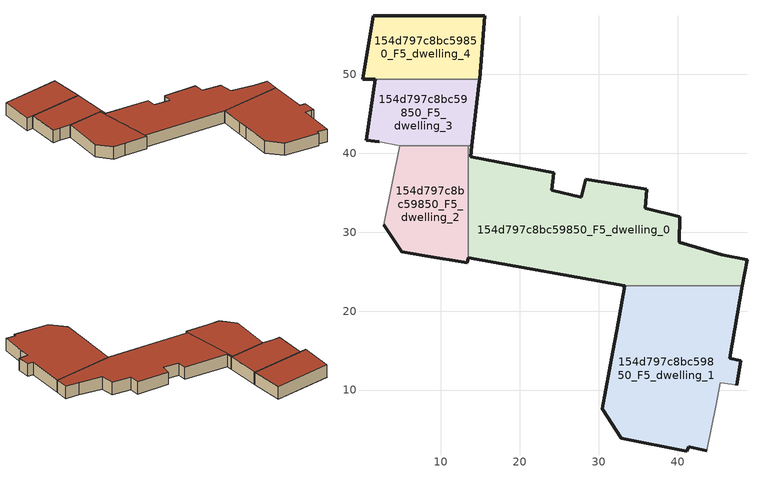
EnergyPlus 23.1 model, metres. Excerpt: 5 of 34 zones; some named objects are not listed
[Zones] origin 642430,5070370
154d797c8bc59850_F5_dwelling_0
 floor to 154d797c8bc59850_F4_dwelling_0 (EU_floor_Construction): 40.3,31.94 40.2,28.73 45.6,27.13 48.8,26.53 48.22,23.23 33.29,23.23 13.48,26.74 13.48,40.95 13.94,40.95 13.78,39.55 24.29,37.55 24.09,35.34 27.79,34.44 28.39,36.74 36.1,35.44 35.9,33.04 z15
 wall outside (EU_wall_Construction): 13.48,26.74 33.29,23.23 / 48.22,23.23 48.8,26.53 45.6,27.13 40.2,28.73 40.3,31.94 35.9,33.04 36.1,35.44 28.39,36.74 27.79,34.44 24.09,35.34 24.29,37.55 13.78,39.55 13.94,40.95 z15:18
 wall to 154d797c8bc59850_F5_dwelling_3 (EU_wall_Construction): 13.94,40.95 13.48,40.95 z15:18
 wall to 154d797c8bc59850_F5_dwelling_2 (EU_wall_Construction): 13.48,40.95 13.48,26.74 z15:18
 wall to 154d797c8bc59850_F5_dwelling_1 (EU_wall_Construction): 33.29,23.23 48.22,23.23 z15:18
 roof outside (EU_roof_Construction): 48.22,23.23 48.8,26.53 45.6,27.13 40.2,28.73 40.3,31.94 35.9,33.04 36.1,35.44 28.39,36.74 27.79,34.44 24.09,35.34 24.29,37.55 13.78,39.55 13.94,40.95 13.48,40.95 13.48,26.74 33.29,23.23 z18
154d797c8bc59850_F5_dwelling_1
 floor to 154d797c8bc59850_F4_dwelling_1 (EU_floor_Construction): 48.22,23.23 46.6,14.02 48,13.72 47.5,10.62 46.9,10.72 45.4,10.92 44.89,8.22 43.69,2.31 41.39,2.82 41.19,2.21 32.88,3.92 30.48,7.62 31.79,14.83 32.29,17.53 33.29,23.23 z15
 wall outside (EU_wall_Construction): 33.29,23.23 32.29,17.53 31.79,14.83 30.48,7.62 32.88,3.92 41.19,2.21 41.39,2.82 43.69,2.31 / 47.5,10.62 48,13.72 46.6,14.02 48.22,23.23 z15:18
 wall adiabatic (EU_wall_Construction): 43.69,2.31 44.89,8.22 45.4,10.92 46.9,10.72 47.5,10.62 z15:18
 roof outside (EU_roof_Construction): 43.69,2.31 44.89,8.22 45.4,10.92 46.9,10.72 47.5,10.62 48,13.72 46.6,14.02 48.22,23.23 33.29,23.23 32.29,17.53 31.79,14.83 30.48,7.62 32.88,3.92 41.19,2.21 41.39,2.82 z18
154d797c8bc59850_F5_dwelling_2
 floor to 154d797c8bc59850_F4_dwelling_2 (EU_floor_Construction): 13.48,40.95 13.48,26.74 13.38,26.14 7.97,27.04 5.07,27.54 2.77,30.95 4.78,40.95 z15
 wall outside (EU_wall_Construction): 2.77,30.95 5.07,27.54 7.97,27.04 13.38,26.14 13.48,26.74 z15:18
 wall adiabatic (EU_wall_Construction): 4.78,40.95 2.77,30.95 z15:18
 wall to 154d797c8bc59850_F5_dwelling_3 (EU_wall_Construction): 13.48,40.95 4.78,40.95 z15:18
 roof outside (EU_roof_Construction): 13.38,26.14 13.48,26.74 13.48,40.95 4.78,40.95 2.77,30.95 5.07,27.54 7.97,27.04 z18
154d797c8bc59850_F5_dwelling_3
 floor to 154d797c8bc59850_F4_dwelling_3 (EU_floor_Construction): 14.9,49.36 14.89,49.16 13.94,40.95 4.78,40.95 2.17,41.45 0.57,41.65 1.68,49.36 z15
 wall outside (EU_wall_Construction): 1.68,49.36 0.57,41.65 2.17,41.45 / 13.94,40.95 14.89,49.16 14.9,49.36 z15:18
 wall adiabatic (EU_wall_Construction): 2.17,41.45 4.78,40.95 z15:18
 wall to 154d797c8bc59850_F5_dwelling_4 (EU_wall_Construction): 14.9,49.36 1.68,49.36 z15:18
 roof outside (EU_roof_Construction): 13.94,40.95 14.89,49.16 14.9,49.36 1.68,49.36 0.57,41.65 2.17,41.45 4.78,40.95 z18
154d797c8bc59850_F5_dwelling_4
 floor to 154d797c8bc59850_F4_dwelling_4 (EU_floor_Construction): 15.59,57.46 14.9,49.36 1.68,49.36 0.07,49.36 1.43,57.46 z15
 wall outside (EU_wall_Construction): 14.9,49.36 15.59,57.46 1.43,57.46 0.07,49.36 1.68,49.36 z15:18
 roof outside (EU_roof_Construction): 14.9,49.36 15.59,57.46 1.43,57.46 0.07,49.36 1.68,49.36 z18
[Building]
EU S2 Campaign: North Axis=0; Terrain=City; Solar Distribution=FullExterior
[Site:Location]
Lyon-Bron: Latitude=45.75; Longitude=5; Time Zone=1; Elevation=198
[SizingPeriod:WeatherFileDays]
AnnualSizingPeriod: Begin Month=1; Begin Day of Month=1; End Month=12; End Day of Month=31; Day of Week for Start Day=Monday; Use Weather File Daylight Saving Period=No; Use Weather File Rain and Snow Indicators=No
[MATERIAL]
EU_InternalMass_Material: Roughness=MediumRough; Thickness=0.1; Conductivity=1; Density=1800; Specific Heat=900; Thermal Absorptance=0.9; Solar Absorptance=0.7; Visible Absorptance=0.7
[MATERIAL:NOMASS] Roughness=MediumRough; Thermal Absorptance=0.9; Solar Absorptance=0.7; Visible Absorptance=0.7
Name | Thermal Resistance
EU_wall_NoMass | 1.1366
EU_roof_NoMass | 1.37278
EU_floor_NoMass | 1.85445
[CONSTRUCTION]
EU_wall_Construction: EU_wall_NoMass
EU_roof_Construction: EU_roof_NoMass
EU_floor_Construction: EU_floor_NoMass
EU_InternalMass_Construction: EU_InternalMass_Material
[ZONE] Type=1; Multiplier=1; Ceiling Height=autocalculate; Floor Area=autocalculate; Part of Total Floor Area=Yes
Name | Volume
154d797c8bc59850_F5_dwelling_0 | 1057.46
154d797c8bc59850_F5_dwelling_1 | 880.841
154d797c8bc59850_F5_dwelling_2 | 406.827
154d797c8bc59850_F5_dwelling_3 | 331.785
154d797c8bc59850_F5_dwelling_4 | 352.315
[INTERNALMASS] Construction=EU_InternalMass_Construction
Name | Zone or ZoneList | Surface Area
154d797c8bc59850_F5_dwelling_0_EU_InternalMass | 154d797c8bc59850_F5_dwelling_0 | 646.1
154d797c8bc59850_F5_dwelling_1_EU_InternalMass | 154d797c8bc59850_F5_dwelling_1 | 135.609
154d797c8bc59850_F5_dwelling_2_EU_InternalMass | 154d797c8bc59850_F5_dwelling_2 | 110.595
154d797c8bc59850_F5_dwelling_3_EU_InternalMass | 154d797c8bc59850_F5_dwelling_3 | 117.439
154d797c8bc59850_F5_dwelling_4_EU_InternalMass | 154d797c8bc59850_F5_dwelling_4 | 280.443
[OTHEREQUIPMENT] Fuel Type=Electricity; Design Level Calculation Method=Watts/Area; Power per Zone Floor Area=1; Fraction Latent=0; Fraction Radiant=0; Fraction Lost=0; Carbon Dioxide Generation Rate=0; EndUse Subcategory=EU_Step8_InternalGains
Name | Zone or ZoneList or Space or SpaceList | Schedule
EU_Step8_InternalGain_154d797c8bc59850_F5_dwelling_0_f000 | 154d797c8bc59850_F5_dwelling_0 | EU_Step8_GainSchedule_154d797c8bc59850_F5_dwelling_0_f000
EU_Step8_InternalGain_154d797c8bc59850_F5_dwelling_1_f000 | 154d797c8bc59850_F5_dwelling_1 | EU_Step8_GainSchedule_154d797c8bc59850_F5_dwelling_1_f000
EU_Step8_InternalGain_154d797c8bc59850_F5_dwelling_2_f000 | 154d797c8bc59850_F5_dwelling_2 | EU_Step8_GainSchedule_154d797c8bc59850_F5_dwelling_2_f000
EU_Step8_InternalGain_154d797c8bc59850_F5_dwelling_3_f000 | 154d797c8bc59850_F5_dwelling_3 | EU_Step8_GainSchedule_154d797c8bc59850_F5_dwelling_3_f000
EU_Step8_InternalGain_154d797c8bc59850_F5_dwelling_4_f000 | 154d797c8bc59850_F5_dwelling_4 | EU_Step8_GainSchedule_154d797c8bc59850_F5_dwelling_4_f000
[ZONEVENTILATION:DESIGNFLOWRATE] Schedule=EU_AlwaysOn; Design Flow Rate Calculation Method=AirChanges/Hour; Air Changes per Hour=0.473019; Ventilation Type=Natural; Fan Pressure Rise=0; Fan Total Efficiency=1; Constant Term Coefficient=1; Temperature Term Coefficient=0; Velocity Term Coefficient=0; Velocity Squared Term Coefficient=0; Minimum Indoor Temperature=-100; Maximum Indoor Temperature=100; Delta Temperature=-100; Minimum Outdoor Temperature=-100; Maximum Outdoor Temperature=100; Maximum Wind Speed=40
Name | Zone or ZoneList or Space or SpaceList
EU_ConstantAir_154d797c8bc59850_F5_dwelling_0 | 154d797c8bc59850_F5_dwelling_0
EU_ConstantAir_154d797c8bc59850_F5_dwelling_1 | 154d797c8bc59850_F5_dwelling_1
EU_ConstantAir_154d797c8bc59850_F5_dwelling_2 | 154d797c8bc59850_F5_dwelling_2
EU_ConstantAir_154d797c8bc59850_F5_dwelling_3 | 154d797c8bc59850_F5_dwelling_3
EU_ConstantAir_154d797c8bc59850_F5_dwelling_4 | 154d797c8bc59850_F5_dwelling_4
[HVACTEMPLATE:ZONE:IDEALLOADSAIRSYSTEM] System Availability Schedule=EU_AlwaysOn; Maximum Heating Supply Air Temperature=50; Minimum Cooling Supply Air Temperature=13; Maximum Heating Supply Air Humidity Ratio=0.0156; Minimum Cooling Supply Air Humidity Ratio=0.0077; Heating Limit=NoLimit; Cooling Limit=NoLimit; Heating Availability Schedule=EU_AlwaysOn; Cooling Availability Schedule=EU_CoolingOff; Dehumidification Control Type=ConstantSensibleHeatRatio; Cooling Sensible Heat Ratio=0.7; Dehumidification Setpoint=60; Humidification Control Type=None; Humidification Setpoint=30; Outdoor Air Method=None; Outdoor Air Flow Rate per Person=0.00944; Outdoor Air Flow Rate per Zone Floor Area=0; Outdoor Air Flow Rate per Zone=0; Demand Controlled Ventilation Type=None; Outdoor Air Economizer Type=NoEconomizer; Heat Recovery Type=None; Sensible Heat Recovery Effectiveness=0.7; Latent Heat Recovery Effectiveness=0.65
Name | Template Thermostat
154d797c8bc59850_F5_dwelling_0 | EU_HeatOnly_154d797c8bc59850_F5_dwelling_0
154d797c8bc59850_F5_dwelling_1 | EU_HeatOnly_154d797c8bc59850_F5_dwelling_1
154d797c8bc59850_F5_dwelling_2 | EU_HeatOnly_154d797c8bc59850_F5_dwelling_2
154d797c8bc59850_F5_dwelling_3 | EU_HeatOnly_154d797c8bc59850_F5_dwelling_3
154d797c8bc59850_F5_dwelling_4 | EU_HeatOnly_154d797c8bc59850_F5_dwelling_4
[SIZING:ZONE] Zone Cooling Design Supply Air Temperature Input Method=SupplyAirTemperature; Zone Cooling Design Supply Air Temperature=13; Zone Heating Design Supply Air Temperature Input Method=SupplyAirTemperature; Zone Heating Design Supply Air Temperature=50; Zone Cooling Design Supply Air Humidity Ratio=0.008; Zone Heating Design Supply Air Humidity Ratio=0.008; Cooling Design Air Flow Method=DesignDay; Cooling Design Air Flow Rate=0; Cooling Minimum Air Flow per Zone Floor Area=0.000762; Cooling Minimum Air Flow=0; Cooling Minimum Air Flow Fraction=0.2; Heating Design Air Flow Method=DesignDay; Heating Design Air Flow Rate=0; Heating Maximum Air Flow per Zone Floor Area=0.002032; Heating Maximum Air Flow=0.141576; Heating Maximum Air Flow Fraction=0.3; Account for Dedicated Outdoor Air System=No; Dedicated Outdoor Air System Control Strategy=NeutralSupplyAir; Dedicated Outdoor Air Low Setpoint Temperature for Design=autosize; Dedicated Outdoor Air High Setpoint Temperature for Design=autosize; Zone Load Sizing Method=Sensible Load Only No Latent Load; Zone Latent Cooling Design Supply Air Humidity Ratio Input Method=HumidityRatioDifference; Zone Cooling Design Supply Air Humidity Ratio Difference=0.005; Zone Latent Heating Design Supply Air Humidity Ratio Input Method=HumidityRatioDifference; Zone Humidification Design Supply Air Humidity Ratio Difference=0.005
154d797c8bc59850_F5_dwelling_0; 154d797c8bc59850_F5_dwelling_1; 154d797c8bc59850_F5_dwelling_2; 154d797c8bc59850_F5_dwelling_3; 154d797c8bc59850_F5_dwelling_4
[SCHEDULE:CONSTANT]
Name | Hourly Value
EU_AlwaysOn | 1
EU_CoolingOff | 0
[SCHEDULE:FILE] Column Number=1; Rows to Skip at Top=0; Number of Hours of Data=8760; Column Separator=Comma; Interpolate to Timestep=No; Minutes per Item=60; Adjust Schedule for Daylight Savings=Yes
Name | File
EU_Step8_GainSchedule_154d797c8bc59850_F5_dwelling_0_f000 | ../../schedules/154d797c8bc59850/154d797c8bc59850_F5_dwelling_0_f000_gain.csv
EU_Step8_GainSchedule_154d797c8bc59850_F5_dwelling_1_f000 | ../../schedules/154d797c8bc59850/154d797c8bc59850_F5_dwelling_1_f000_gain.csv
EU_Step8_GainSchedule_154d797c8bc59850_F5_dwelling_2_f000 | ../../schedules/154d797c8bc59850/154d797c8bc59850_F5_dwelling_2_f000_gain.csv
EU_Step8_GainSchedule_154d797c8bc59850_F5_dwelling_3_f000 | ../../schedules/154d797c8bc59850/154d797c8bc59850_F5_dwelling_3_f000_gain.csv
EU_Step8_GainSchedule_154d797c8bc59850_F5_dwelling_4_f000 | ../../schedules/154d797c8bc59850/154d797c8bc59850_F5_dwelling_4_f000_gain.csv
